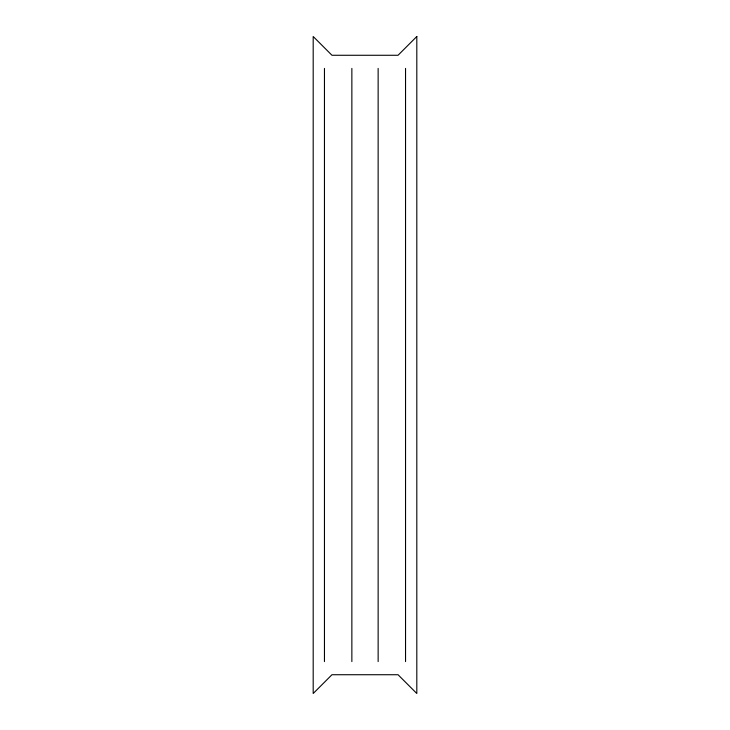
<?xml version="1.0" encoding="UTF-8"?>
<svg xmlns="http://www.w3.org/2000/svg" width="730" height="730" viewBox="0 0 730 730"><rect width="100%" height="100%" fill="white"/><g stroke="black" fill="none" stroke-linecap="round" stroke-linejoin="round"><path stroke-width="1.09" d="M405.542 68.41L405.542 661.59M378.14 68.41L378.14 661.59M351.86 68.41L351.86 661.59M324.458 68.41L324.458 661.59M416.812 36.5L398.042 55.27L331.958 55.27L313.188 36.5L313.188 693.5L331.958 674.73L398.042 674.73L416.812 693.5L416.812 36.5"/></g></svg>
